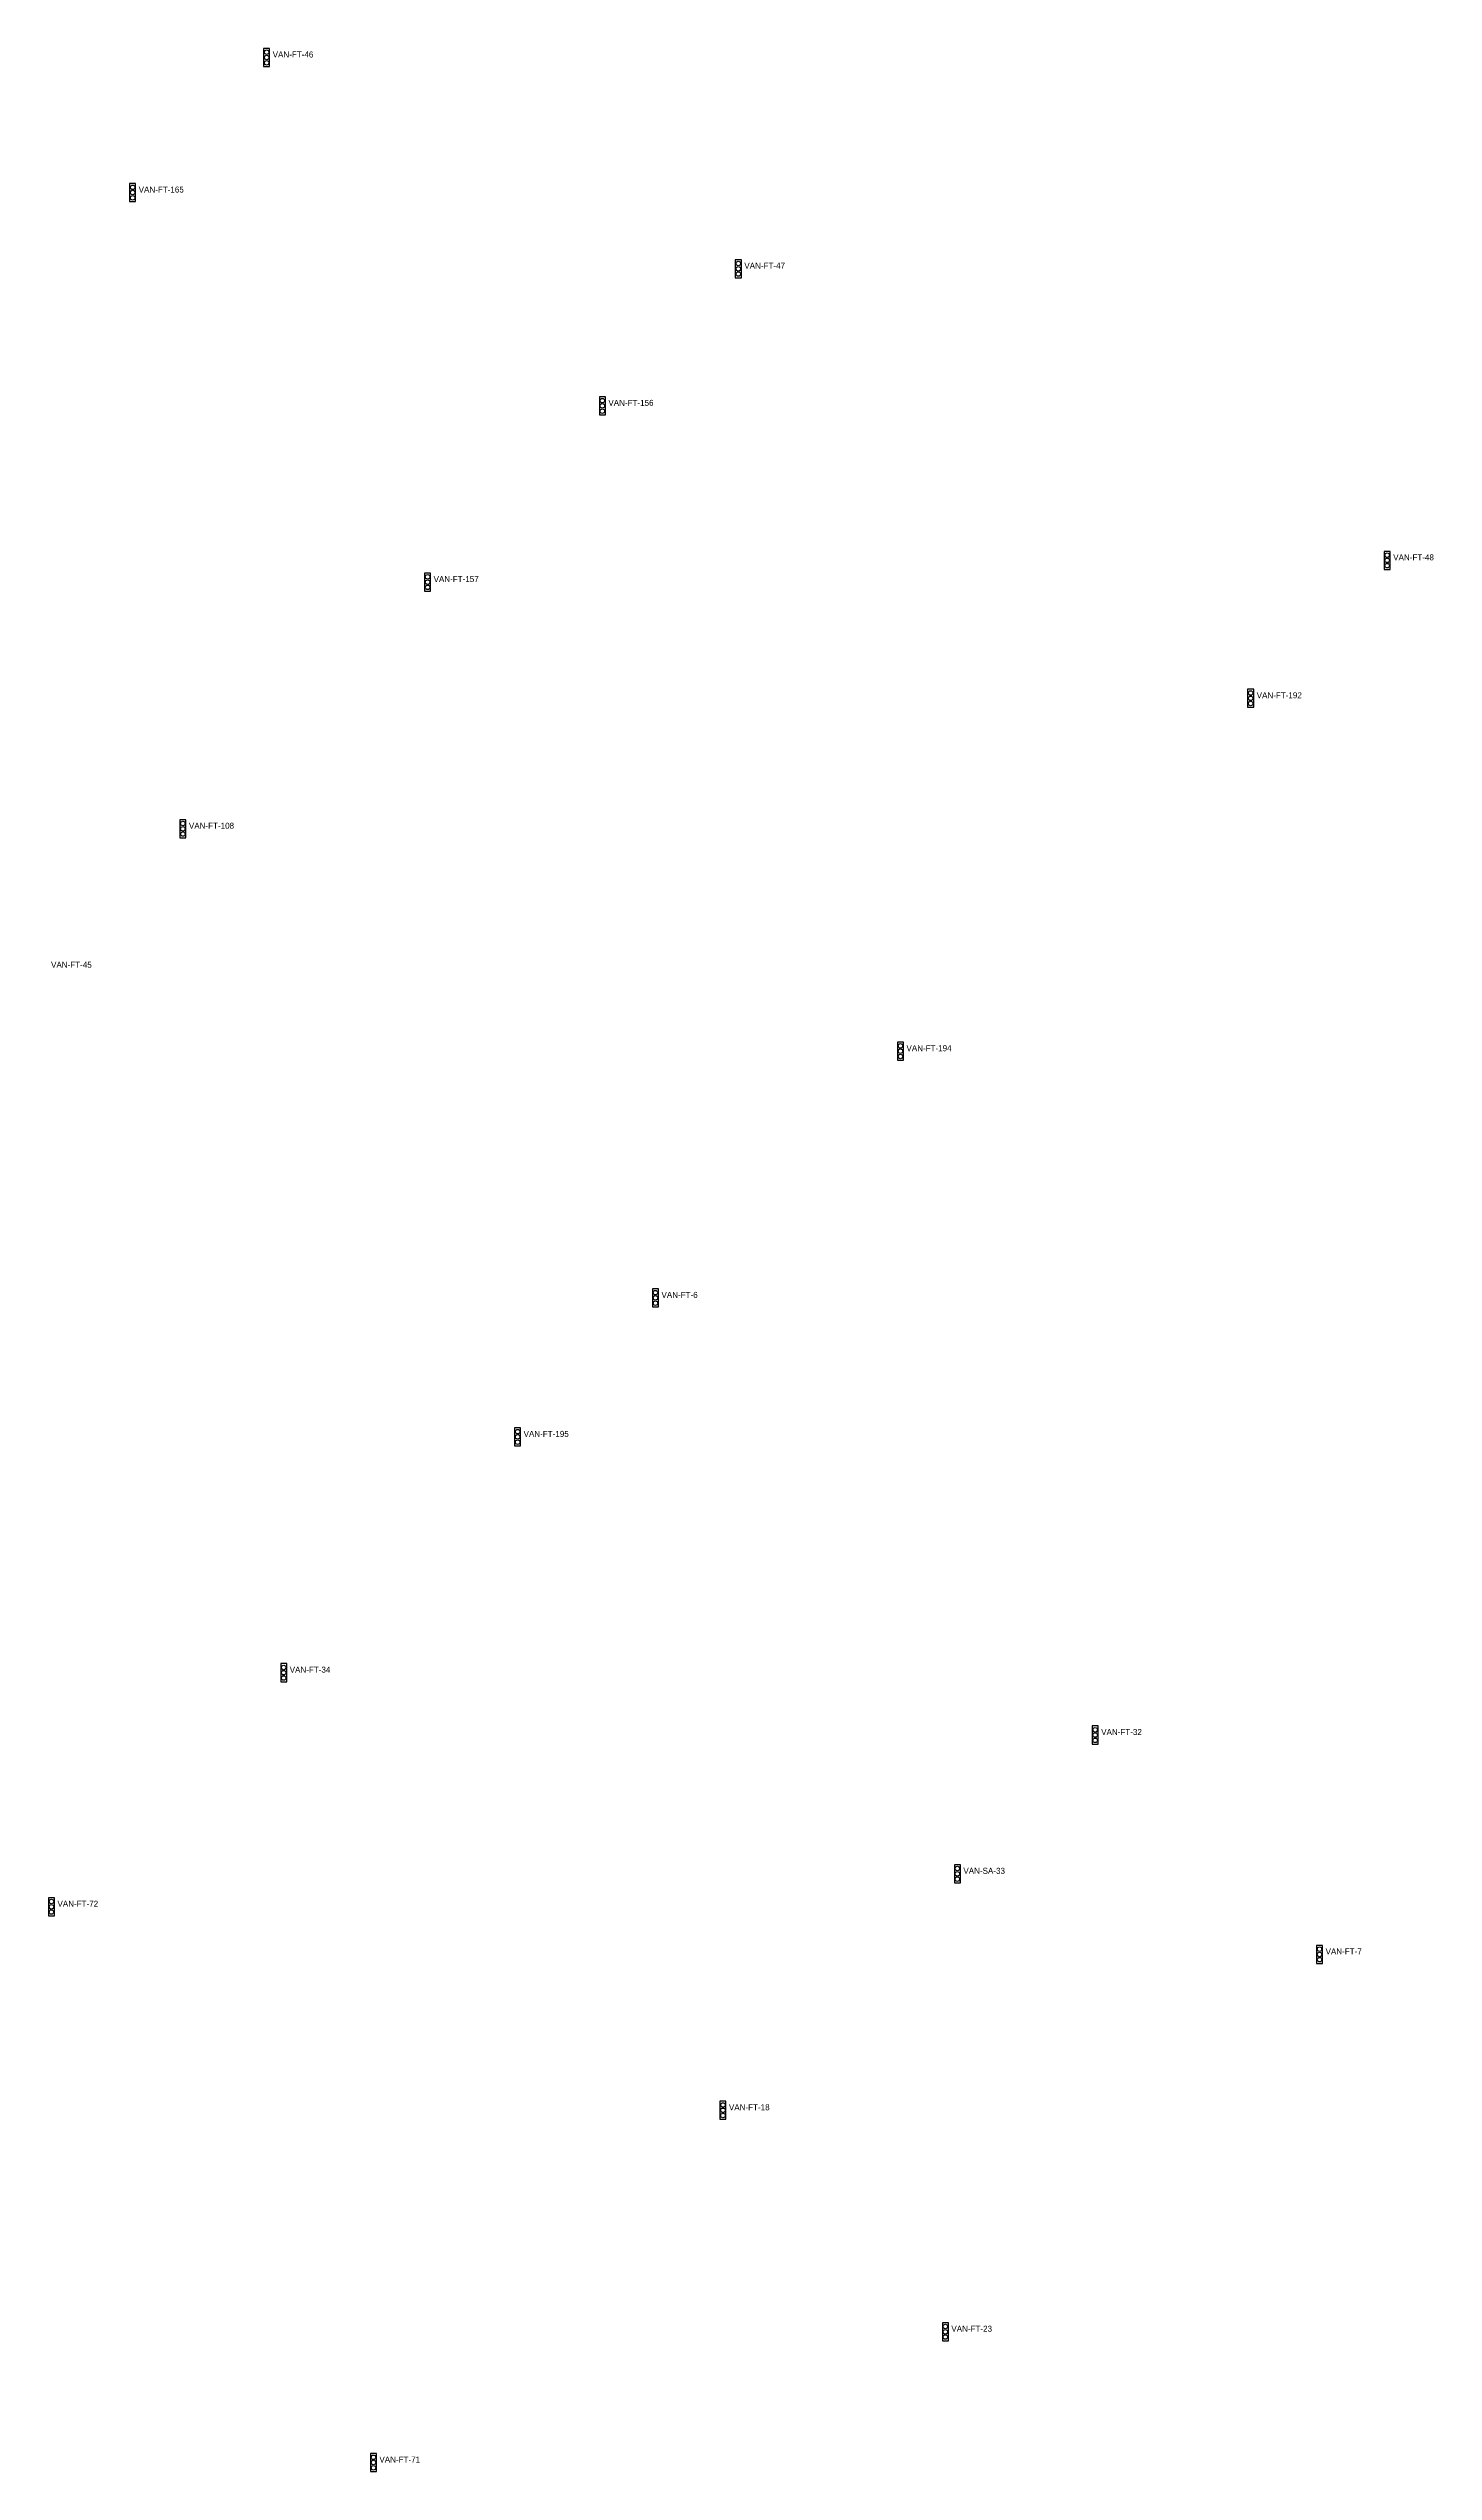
# Model space of a CAD drawing. Header units: inches. Extents: x 486474 to 494239, y 5455982 to 5459995.
# Drawn here: x 490844 to 491305, y 5458836 to 5459642 of the extents above; entities that cross this region are included whole.
import ezdxf

# ---------------------------------------------------------------- set-up
doc = ezdxf.new("R2010")
doc.units = ezdxf.units.IN
doc.header["$MEASUREMENT"] = 0
doc.layers.add('Traffic Signals', color=10, linetype='Continuous')

msp = doc.modelspace()

# ---------------------------------------------------------------- linework, layer by layer
at = {"layer": 'Traffic Signals', "color": 1}
for points in [[(490915.82, 5459635.84), (490917.82, 5459635.84), (490917.82, 5459641.84), (490915.82, 5459641.84)], [(490871.27, 5459590.94), (490873.27, 5459590.94), (490873.27, 5459596.94), (490871.27, 5459596.94)], [(491072.62, 5459565.6), (491074.62, 5459565.6), (491074.62, 5459571.6), (491072.62, 5459571.6)], [(491027.42, 5459520.03), (491029.42, 5459520.03), (491029.42, 5459526.03), (491027.42, 5459526.03)], [(491288.33, 5459468.67), (491290.33, 5459468.67), (491290.33, 5459474.67), (491288.33, 5459474.67)], [(490969.32, 5459461.45), (490971.32, 5459461.45), (490971.32, 5459467.45), (490969.32, 5459467.45)], [(491242.94, 5459422.83), (491244.94, 5459422.83), (491244.94, 5459428.83), (491242.94, 5459428.83)], [(490887.98, 5459379.44), (490889.98, 5459379.44), (490889.98, 5459385.44), (490887.98, 5459385.44)], [(491126.51, 5459305.51), (491128.51, 5459305.51), (491128.51, 5459311.51), (491126.51, 5459311.51)], [(491045.07, 5459223.5), (491047.07, 5459223.5), (491047.07, 5459229.5), (491045.07, 5459229.5)], [(490999.24, 5459177.29), (491001.24, 5459177.29), (491001.24, 5459183.29), (490999.24, 5459183.29)], [(490921.48, 5459098.91), (490923.48, 5459098.91), (490923.48, 5459104.91), (490921.48, 5459104.91)], [(491191.25, 5459078.19), (491193.25, 5459078.19), (491193.25, 5459084.19), (491191.25, 5459084.19)], [(491145.44, 5459032.05), (491147.44, 5459032.05), (491147.44, 5459038.05), (491145.44, 5459038.05)], [(490844.28, 5459021.1), (490846.28, 5459021.1), (490846.28, 5459027.1), (490844.28, 5459027.1)], [(491265.85, 5459005.25), (491267.85, 5459005.25), (491267.85, 5459011.25), (491265.85, 5459011.25)], [(491067.5, 5458953.45), (491069.5, 5458953.45), (491069.5, 5458959.45), (491067.5, 5458959.45)], [(491141.44, 5458879.82), (491143.44, 5458879.82), (491143.44, 5458885.82), (491141.44, 5458885.82)], [(490951.31, 5458836.35), (490953.31, 5458836.35), (490953.31, 5458842.35), (490951.31, 5458842.35)]]:
    msp.add_lwpolyline(points, close=True, dxfattribs=at)
for centre in [(490916.82, 5459640.59), (490916.82, 5459638.84), (490916.82, 5459637.09), (490872.27, 5459595.69), (490872.27, 5459593.94), (490872.27, 5459592.19), (491073.62, 5459570.35), (491073.62, 5459568.6), (491073.62, 5459566.85), (491028.42, 5459524.78), (491028.42, 5459523.03), (491028.42, 5459521.28), (491289.33, 5459473.42), (490970.32, 5459466.2), (491289.33, 5459471.67), (491289.33, 5459469.92), (490970.32, 5459464.45), (490970.32, 5459462.7), (491243.94, 5459427.58), (491243.94, 5459425.83), (491243.94, 5459424.08), (490888.98, 5459384.19), (490888.98, 5459382.44), (490888.98, 5459380.69), (491127.51, 5459310.26), (491127.51, 5459308.51), (491127.51, 5459306.76), (491046.07, 5459228.25), (491046.07, 5459226.5), (491046.07, 5459224.75), (491000.24, 5459182.04), (491000.24, 5459180.29), (491000.24, 5459178.54), (490922.48, 5459103.66), (490922.48, 5459101.91), (490922.48, 5459100.16), (491192.25, 5459082.94), (491192.25, 5459081.19), (491192.25, 5459079.44), (491146.44, 5459036.8), (491146.44, 5459035.05), (491146.44, 5459033.3), (490845.28, 5459025.85), (490845.28, 5459024.1), (490845.28, 5459022.35), (491266.85, 5459010), (491266.85, 5459008.25), (491266.85, 5459006.5), (491068.5, 5458958.2), (491068.5, 5458956.45), (491068.5, 5458954.7), (491142.44, 5458884.57), (491142.44, 5458882.82), (491142.44, 5458881.07), (490952.31, 5458841.1), (490952.31, 5458839.35), (490952.31, 5458837.6)]:
    msp.add_circle(centre, 0.75, dxfattribs=at)

# ---------------------------------------------------------------- texts
for s, p in [('VAN-FT-46', (490918.82, 5459638.84)), ('VAN-FT-165', (490874.27, 5459593.94)), ('VAN-FT-47', (491075.62, 5459568.6)), ('VAN-FT-156', (491030.42, 5459523.03)), ('VAN-FT-48', (491291.33, 5459471.67)), ('VAN-FT-157', (490972.32, 5459464.45)), ('VAN-FT-192', (491245.94, 5459425.83)), ('VAN-FT-108', (490890.98, 5459382.44)), ('VAN-FT-45', (490845.15, 5459336.23)), ('VAN-FT-194', (491129.51, 5459308.51)), ('VAN-FT-6', (491048.07, 5459226.5)), ('VAN-FT-195', (491002.24, 5459180.29)), ('VAN-FT-34', (490924.48, 5459101.91)), ('VAN-FT-32', (491194.25, 5459081.19)), ('VAN-SA-33', (491148.44, 5459035.05)), ('VAN-FT-72', (490847.28, 5459024.1)), ('VAN-FT-7', (491268.85, 5459008.25)), ('VAN-FT-18', (491070.5, 5458956.45)), ('VAN-FT-23', (491144.44, 5458882.82)), ('VAN-FT-71', (490954.31, 5458839.35))]:
    msp.add_text(s, height=2, dxfattribs=at).set_placement(p)

doc.saveas('drawing.dxf')
